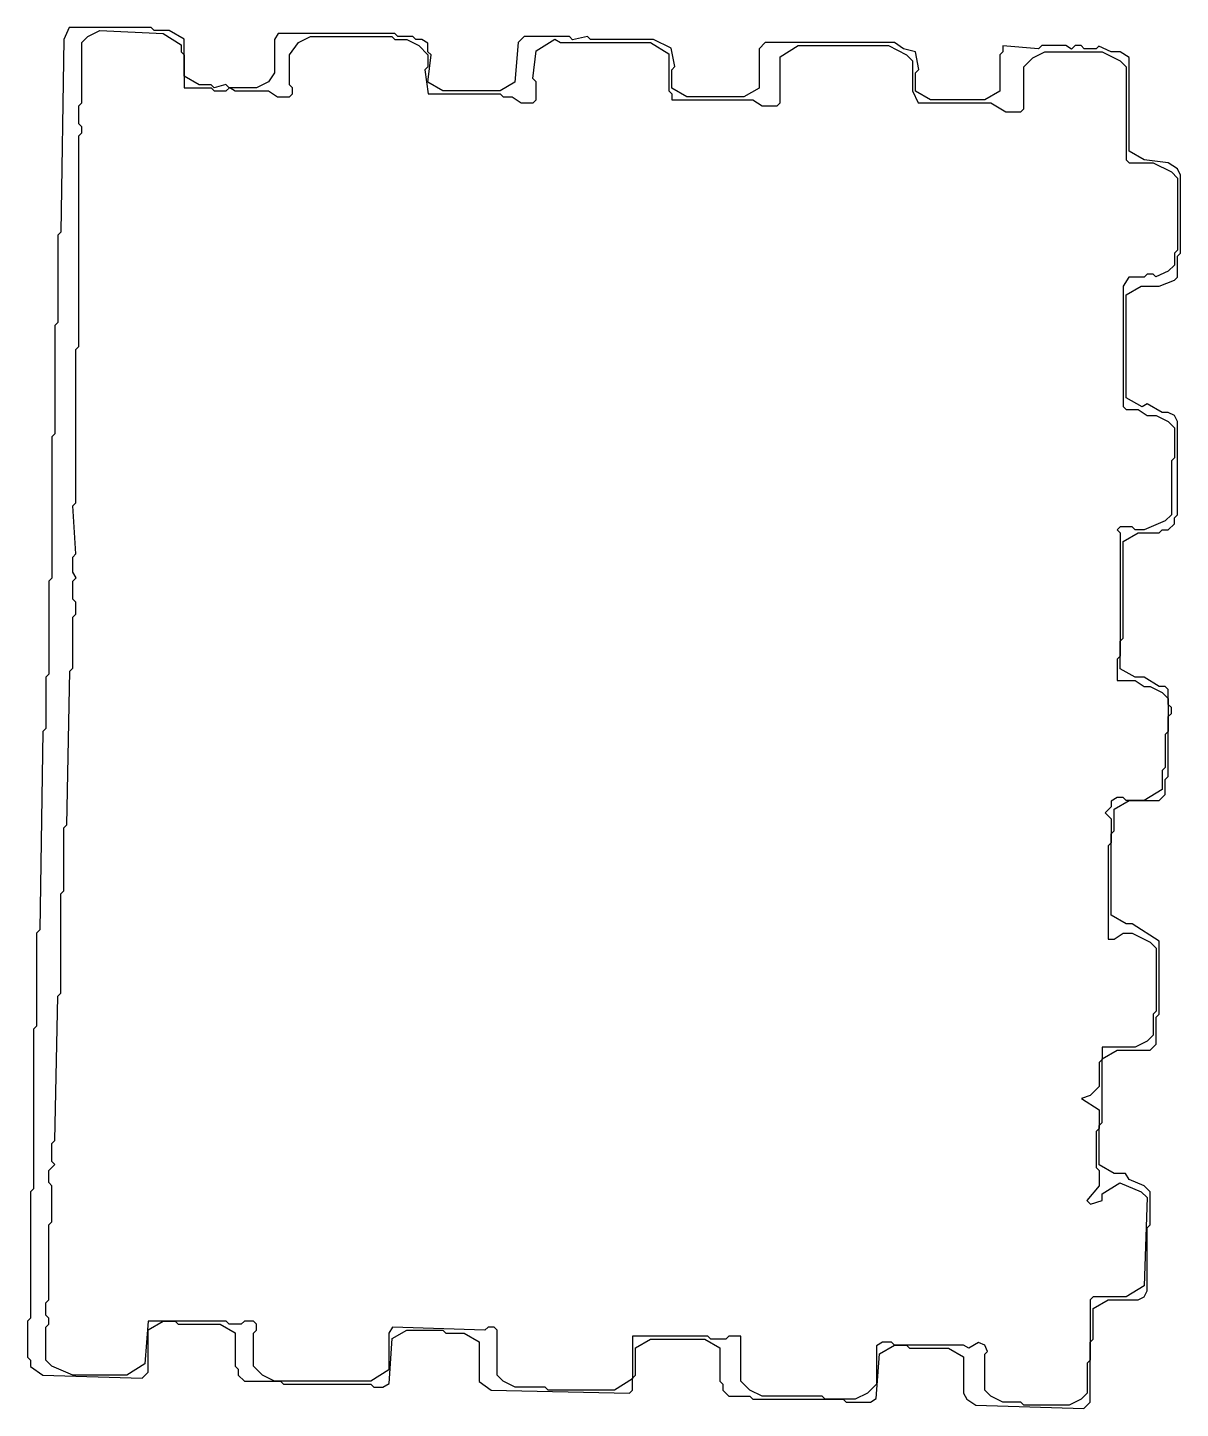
# Model space of a CAD drawing. Header units: millimetres. Extents: x 48 to 144, y 85 to 200.
import ezdxf

# ---------------------------------------------------------------- set-up
doc = ezdxf.new("R2010")
doc.units = ezdxf.units.MM
doc.layers.add('HOLES', color=1, linetype='CONTINUOUS')
doc.layers.add('OUTER', color=3, linetype='CONTINUOUS')

msp = doc.modelspace()

# ---------------------------------------------------------------- linework, layer by layer
at = {"layer": 'HOLES'}
msp.add_lwpolyline([(52.75, 199.5), (53.75, 200), (59, 199.75), (60.5, 198.812911), (60.5, 198.25), (60.75, 198), (60.75, 195.25), (63, 195.25), (63.25, 195), (64.25, 195), (64.532869, 195.282869), (65, 195), (67.75, 195), (68.5, 194.5), (69.5, 194.5), (69.75, 194.75), (69.75, 195.25), (69.5, 195.5), (69.5, 198), (70.25, 199), (71.25, 199.5), (78, 199.5), (78.25, 199.25), (79.25, 199.25), (80.25, 198.75), (81, 198), (81, 197), (80.745341, 196.745341), (81.022681, 194.75), (87, 194.75), (87.25, 194.5), (88, 194.5), (88.75, 194), (89.75, 194), (90, 194.25), (90, 195.75), (89.727471, 196.022529), (90.002974, 198.314766), (91.543792, 199.277023), (92, 199), (99.5, 199), (101, 198.062909), (101, 195), (101.25, 194.75), (101.25, 194.25), (108, 194.25), (108.75, 193.75), (110, 193.75), (110.25, 194), (110.25, 197.812909), (111.75, 198.75), (119.25, 198.75), (120.75, 198), (121.25, 197.5), (121.25, 195), (121.707107, 194), (127.75, 194), (129, 193.25), (130.25, 193.25), (130.5, 193.5), (130.5, 197), (131.25, 197.75), (132.25, 198.25), (137, 198.25), (138.5, 197.5), (139, 197), (139, 189.25), (139.25, 189), (141.25, 189), (142.75, 188.25), (143.25, 187.75), (143.25, 181.75), (143, 181.5), (143, 180.5), (142.5, 180), (141.470979, 179.529021), (141.25, 179.75), (140.75, 179.75), (140.5, 179.5), (139.231763, 179.5), (138.75, 178.75), (138.75, 168.75), (139, 168.5), (140, 168.5), (140.75, 168), (141.5, 168), (142.5, 167.5), (143, 167), (143, 164.5), (142.75, 164.25), (142.75, 159.75), (142.25, 159.25), (140.5, 158.5), (139.75, 158.5), (139.5, 158.75), (138.5, 158.75), (138.25, 158.5), (138.5, 158.25), (138.5, 148), (138.25, 147.75), (138.25, 146), (139.75, 146), (140.5, 145.5), (141, 145.5), (142, 145), (142.5, 144.5), (142.5, 141.75), (142.25, 141.5), (142.25, 138.75), (142, 138.5), (142, 136.937094), (140.5, 136), (139, 136), (138.75, 136.25), (138.25, 136.25), (137.75, 135.949532), (137.75, 135.5), (137.25, 135), (137.75, 134.5), (137.75, 132.5), (137.5, 132.25), (137.5, 124.5), (138, 124.5), (138.75, 125), (139.5, 125), (141, 124.25), (141.5, 123.75), (141.5, 118.5), (141.25, 118.25), (141.25, 116.5), (140.75, 116), (139.75, 115.5), (137, 115.5), (137, 114.5), (136.75, 114.25), (136.75, 112.25), (136, 111.5), (135.278883, 111.231634), (136.75, 110.312906), (136.75, 108.75), (136.5, 108.5), (136.5, 105.5), (136.75, 105.25), (136.75, 104), (135.73659, 102.76341), (136.031442, 102.468558), (137, 102.753882), (137, 103.312906), (138.465208, 104.227944), (140.25, 103.5), (140.738886, 103.011114), (140.482737, 95.676313), (139, 94.75), (136.25, 94.75), (136, 94.5), (136, 89.5), (135.75, 89.25), (135.75, 86.75), (135.25, 86.25), (134.25, 85.75), (130.5, 85.75), (130.25, 86), (128.75, 86), (127.75, 86.5), (127.25, 87), (127.25, 90), (127.47859, 90.22859), (127.25, 90.75), (126.737306, 90.973918), (125.940423, 90.481417), (125.5, 90.75), (119.75, 90.75), (119.5, 91), (118.75, 91), (118.25, 90.699532), (118.25, 87.5), (117.5, 86.75), (116.5, 86.25), (114, 86.25), (113.75, 86.5), (108.75, 86.5), (107.75, 87), (107, 87.75), (107, 91.5), (106, 91.5), (105.75, 91.25), (104.5, 91.25), (104.25, 91.5), (98, 91.5), (98, 87.937099), (96.5, 87), (91, 87), (90.75, 87.25), (88.25, 87.25), (87.25, 87.75), (86.75, 88.25), (86.75, 92), (86.5, 92.25), (86, 92.25), (85.73653, 91.98653), (78.044016, 92.237958), (77.75, 91.75), (77.75, 88.687099), (76.25, 87.75), (68.25, 87.75), (67.25, 88.25), (66.5, 89), (66.5, 91.75), (66.75, 92), (66.75, 92.5), (66.5, 92.75), (65.75, 92.75), (65.5, 92.5), (64.5, 92.5), (64.25, 92.75), (57.763257, 92.75), (57.491053, 89.181509), (56, 88.25), (51.5, 88.25), (49.75, 89), (49.25, 89.5), (49.25, 92.25), (49.5, 92.5), (49.5, 93), (49.25, 93.25), (49.25, 94.25), (49.5, 94.5), (49.5, 100.75), (49.75, 101), (49.75, 104), (49.5, 104.25), (49.5, 105.25), (50, 105.75), (49.75, 106), (49.75, 107.5), (50, 107.75), (50.25, 119.75), (50.5, 120), (50.5, 128.25), (50.75, 128.5), (50.75, 133.75), (51, 134), (51.25, 146.75), (51.5, 147), (51.5, 151.25), (51.75, 151.5), (51.75, 152.5), (51.5, 152.75), (51.5, 154.25), (51.782872, 154.532872), (51.5, 155), (51.5, 156.25), (51.760906, 156.510906), (51.49686, 160.49686), (51.75, 160.75), (51.75, 173.5), (52, 173.75), (52, 191.25), (52.25, 191.5), (52.25, 192), (52, 192.25), (52, 193.75), (52.25, 194), (52.25, 199)], close=True, dxfattribs=at)
at = {"layer": 'OUTER'}
msp.add_lwpolyline([(51.207107, 200.25), (50.75, 199.25), (50.5, 183.25), (50.25, 183), (50.25, 175.75), (50, 175.5), (50, 166.5), (49.75, 166.25), (49.75, 154.5), (49.5, 154.25), (49.5, 146.5), (49.25, 146.25), (49.25, 142), (49, 141.75), (48.75, 125.25), (48.5, 125), (48.5, 117.25), (48.25, 117), (48.25, 103.75), (48, 103.5), (48, 93), (47.75, 92.75), (47.75, 89.75), (48, 89.5), (48, 88.973098), (49, 88.25), (57.259536, 88.009536), (57.75, 88.5), (57.75, 92.03052), (59, 92.75), (60, 92.75), (60.25, 92.5), (63.75, 92.5), (65, 91.78052), (65, 89), (65.25, 88.75), (65.25, 88.25), (65.75, 87.75), (68.75, 87.75), (69, 87.5), (76.25, 87.5), (76.5, 87.25), (77.25, 87.25), (77.767568, 87.55987), (78.023859, 91.29367), (79.25, 92), (82.25, 92), (82.5, 91.75), (84, 91.75), (85.25, 91.03052), (85.25, 87.723098), (86.25, 87), (97.751675, 86.751675), (98, 87), (98, 88), (98.25, 88.25), (98.25, 90.53052), (99.5, 91.25), (104, 91.25), (105.25, 90.53052), (105.25, 87.75), (105.5, 87.5), (105.5, 87), (106, 86.5), (107.75, 86.5), (108, 86.25), (115.5, 86.25), (115.75, 86), (117.75, 86), (118.24515, 86.297872), (118.510846, 90.036498), (119.75, 90.75), (120.75, 90.75), (121, 90.5), (124.25, 90.5), (125.5, 89.78052), (125.5, 86.75), (125.75, 86.25), (126.5, 85.75), (135.489228, 85.489228), (136, 86), (136, 91), (136.25, 91.25), (136.25, 93.78052), (137.5, 94.5), (140, 94.5), (140.5, 94.75), (140.75, 95.25), (140.75, 100.5), (141, 100.75), (141, 103.5), (140.5, 104), (139.25, 104.5), (138.949532, 105), (138, 105), (136.75, 105.71948), (136.75, 109), (137, 109.25), (137, 114.53052), (138.25, 115.25), (141, 115.25), (141.5, 115.75), (141.5, 118), (141.75, 118.25), (141.75, 124.313514), (139.5, 125.75), (139, 125.75), (137.75, 126.46948), (137.75, 133.25), (138, 133.5), (138, 135.28052), (139.25, 136), (141.75, 136), (142.25, 136.5), (142.25, 137.75), (142.5, 138), (142.5, 143), (142.75, 143.25), (142.75, 143.75), (142.5, 144), (142.5, 145.25), (142.25, 145.5), (141.75, 145.5), (140.5, 146.25), (139.75, 146.25), (138.5, 146.96948), (138.5, 149.25), (138.75, 149.5), (138.75, 157.53052), (140, 158.25), (141.75, 158.25), (142, 158.5), (142.5, 158.5), (143, 159), (143, 159.5), (143.25, 159.75), (143.25, 167.5), (143, 168), (142.5, 168.25), (142, 168.25), (140.752169, 168.968285), (140.32455, 168.73943), (139, 169.469481), (139, 178.03052), (140.25, 178.75), (141.75, 178.75), (143, 179.25), (143.25, 179.5), (143.25, 181.25), (143.5, 181.5), (143.5, 188), (143.25, 188.5), (142.5, 189), (140.5, 189.25), (139.25, 189.96948), (139.25, 197.768237), (138.5, 198.25), (137.75, 198.25), (136.71967, 198.71967), (136.5, 198.5), (135.5, 198.5), (135.25, 198.75), (134.75, 198.75), (134.467131, 198.467131), (134, 198.75), (132, 198.75), (131.729226, 198.479226), (128.75, 198.739793), (128.75, 198.25), (128.5, 198), (128.5, 194.96948), (127.25, 194.25), (122.75, 194.25), (121.5, 194.96948), (121.5, 196.5), (121.774725, 196.774725), (121.494779, 198.247656), (120.5, 198.5), (119.75, 199), (109, 199), (108.5, 198.5), (108.5, 195.21948), (107.25, 194.5), (102.5, 194.5), (101.25, 195.21948), (101.25, 196.75), (101.504761, 197.004761), (101.211797, 198.546189), (99.75, 199.25), (94.5, 199.25), (94.245256, 199.504744), (93.004744, 199.245256), (92.75, 199.5), (89, 199.5), (88.5, 199), (88.228375, 195.707561), (87, 195), (82.25, 195), (80.983845, 195.728384), (81.262015, 197.987985), (81, 198.25), (81, 198.94954), (80.5, 199.25), (80, 199.25), (79.75, 199.5), (78.5, 199.5), (78.25, 199.75), (68.55046, 199.75), (68.25, 199.25), (68.25, 196.5), (67.75, 195.75), (66.75, 195.25), (64.5, 195.25), (64.218558, 195.531442), (63.252998, 195.247002), (63, 195.5), (62, 195.5), (60.75, 196.21948), (60.75, 199.28052), (59.5, 200), (58.25, 200), (58, 200.25)], close=True, dxfattribs=at)

doc.saveas('drawing.dxf')
